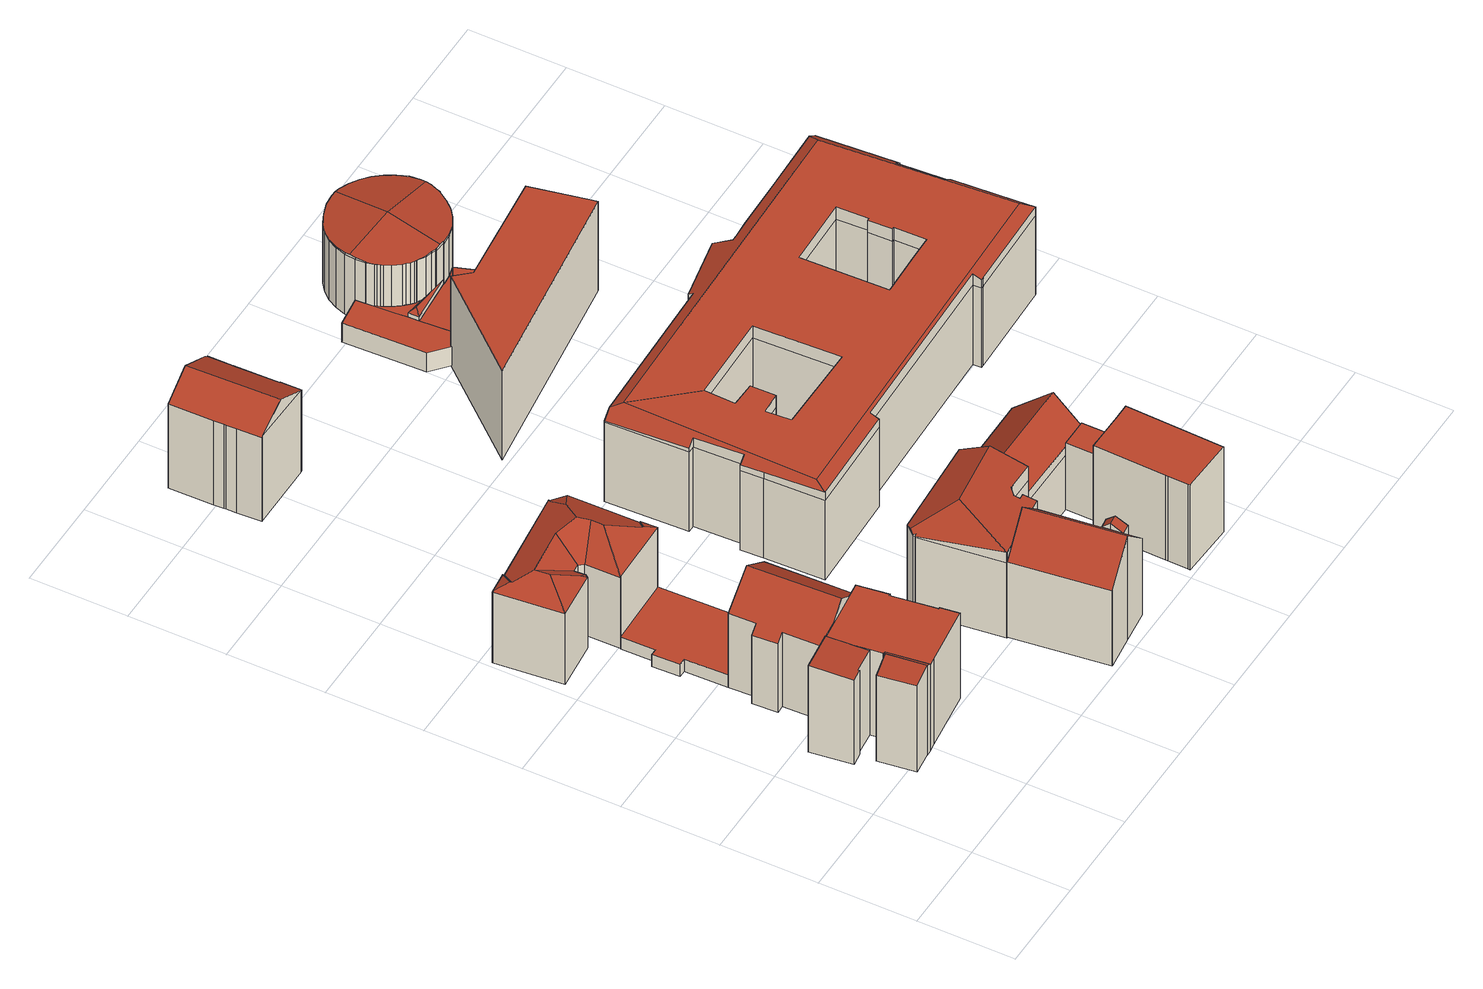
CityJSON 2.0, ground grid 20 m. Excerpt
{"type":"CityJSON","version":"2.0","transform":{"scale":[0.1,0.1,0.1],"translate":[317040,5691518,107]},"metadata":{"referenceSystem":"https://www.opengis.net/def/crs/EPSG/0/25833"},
"CityObjects":{
"building1":{"type":"Building","attributes":{"Dachtyp_tdc":"tdcPolyFlatRoof","Gemeindeschluessel":14713000,"Dachneigung":10.66,"QualitaetDacherkennung":52,"Geometrietyp2DReferenz":"3000","function":"31001_9998","roofType":"2100","measuredHeight":22.05},"geometry":[{"type":"MultiSurface","lod":"2","boundaries":[[[0,1,2,3]],[[1,4,5,2]],[[4,6,7,5]],[[6,0,3,7]],[[6,4,1,0]],[[3,2,5,7]]],"semantics":{"surfaces":[{"type":"WallSurface"},{"type":"RoofSurface"},{"type":"GroundSurface"}],"values":[0,0,0,0,1,2]}}]},
"building2":{"type":"Building","attributes":{"Gemeindeschluessel":14713000,"Geometrietyp2DReferenz":"3000","function":"31001_9998","roofType":"9999"},"children":["building2-1","building2-2","building2-3"]},
"building2-1":{"type":"BuildingPart","attributes":{"Dachtyp_tdc":"tdcPolyFlatRoof","Dachneigung":30.08,"QualitaetDacherkennung":76,"Geometrietyp2DReferenz":"3000","roofType":"2100","measuredHeight":22.09},"parents":["building2"],"geometry":[{"type":"MultiSurface","lod":"2","boundaries":[[[8,9,10,11]],[[9,12,13,14,10]],[[15,16,17,18,19]],[[16,8,11,17]],[[16,15,12,9,8]],[[11,10,14,18,17]],[[19,13,12,15]],[[19,18,14,13]]],"semantics":{"surfaces":[{"type":"WallSurface"},{"type":"RoofSurface"},{"type":"GroundSurface"},{"type":"ClosureSurface"}],"values":[0,0,0,0,1,2,0,3]}}]},
"building2-2":{"type":"BuildingPart","attributes":{"Dachtyp_tdc":"tdcPolyFlatRoof","Dachneigung":0,"QualitaetDacherkennung":62,"Geometrietyp2DReferenz":"3000","roofType":"1000","measuredHeight":21},"parents":["building2"],"geometry":[{"type":"MultiSurface","lod":"2","boundaries":[[[20,19,18,21]],[[13,22,23,24,14]],[[25,26,27,28]],[[26,29,30,27]],[[29,31,32,30]],[[31,33,34,32]],[[33,35,36,34]],[[35,37,38,36]],[[37,39,40,38]],[[39,20,21,40]],[[39,37,35,33,31,29,26,25,41,22,13,19,20]],[[21,18,14,24,28,27,30,32,34,36,38,40]],[[14,18,19,13]],[[41,23,22]],[[28,24,23,41,25]]],"semantics":{"surfaces":[{"type":"WallSurface"},{"type":"RoofSurface"},{"type":"GroundSurface"},{"type":"ClosureSurface"}],"values":[0,0,0,0,0,0,0,0,0,0,1,2,3,0,3]}}]},
"building2-3":{"type":"BuildingPart","attributes":{"Dachtyp_tdc":"tdcPolyFlatRoof","Dachneigung":3.44,"QualitaetDacherkennung":48,"Geometrietyp2DReferenz":"3000","roofType":"2100","measuredHeight":21.31},"parents":["building2"],"geometry":[{"type":"MultiSurface","lod":"2","boundaries":[[[23,42,43,24]],[[42,44,45,43]],[[44,46,47,45]],[[46,48,49,47]],[[48,50,25,28,49]],[[50,48,46,44,42,23,41]],[[24,43,45,47,49,28]],[[41,25,50]],[[23,24,28,25,41]]],"semantics":{"surfaces":[{"type":"WallSurface"},{"type":"RoofSurface"},{"type":"GroundSurface"},{"type":"ClosureSurface"}],"values":[0,0,0,0,0,1,2,0,3]}}]},
"building3":{"type":"Building","attributes":{"Dachtyp_tdc":"tdcFreeFormRoof","Gemeindeschluessel":14713000,"Dachneigung":37.5,"QualitaetDacherkennung":64,"Geometrietyp2DReferenz":"3000","function":"31001_9998","roofType":"5000","measuredHeight":23.76},"geometry":[{"type":"MultiSurface","lod":"2","boundaries":[[[51,52,53,54]],[[52,55,30,53]],[[55,56,27,30]],[[56,57,58,27]],[[57,59,60,58]],[[59,61,62,60]],[[61,63,64,62]],[[63,51,54,64]],[[65,55,52,66]],[[57,56,65,66,51,63,61,59]],[[56,55,65]],[[52,51,66]],[[54,53,30,27,58,60,62,64]]],"semantics":{"surfaces":[{"type":"WallSurface"},{"type":"RoofSurface"},{"type":"GroundSurface"}],"values":[0,0,0,0,0,0,0,0,1,1,0,0,2]}}]},
"building4":{"type":"Building","attributes":{"Dachtyp_tdc":"tdcFreeFormRoof","Gemeindeschluessel":14713000,"Dachneigung":28.34,"QualitaetDacherkennung":16,"Geometrietyp2DReferenz":"3000","function":"31001_9998","roofType":"5000","measuredHeight":21.63},"geometry":[{"type":"MultiSurface","lod":"2","boundaries":[[[67,68,69,70]],[[71,67,70,72]],[[73,74,75,76,71,72,77]],[[78,73,77,79]],[[78,79,80]],[[81,82,83,84,85,86,87,88,89,90,91,92,93,94,95,96,97,98,99]],[[79,77,82,81]],[[77,72,83,82]],[[72,70,84,83]],[[70,69,85,84]],[[69,100,86,85]],[[100,101,87,86]],[[101,102,88,87]],[[102,103,89,88]],[[103,104,90,89]],[[104,105,91,90]],[[105,106,92,91]],[[106,107,93,92]],[[107,108,94,93]],[[108,109,95,94]],[[109,110,96,95]],[[110,111,97,96]],[[111,112,98,97]],[[112,80,99,98]],[[80,79,81,99]],[[113,114,115,74,73,78,80,112]],[[116,113,112,111]],[[117,116,111,110]],[[117,110,109]],[[118,114,113,116,117,109,108]],[[119,118,108,107]],[[119,107,106]],[[114,118,119,106,105]],[[115,114,105,104]],[[75,74,115,104,103]],[[120,76,75,103,102]],[[120,102,101]],[[68,67,71,76,120,101,100]],[[68,100,69]]],"semantics":{"surfaces":[{"type":"RoofSurface"},{"type":"GroundSurface"},{"type":"WallSurface"}],"values":[0,0,0,0,0,1,2,2,2,2,2,2,2,2,2,2,2,2,2,2,2,2,2,2,2,0,0,0,0,0,0,0,0,0,0,0,0,0,0]}}]},
"building5":{"type":"Building","attributes":{"Dachtyp_tdc":"tdcPolyFlatRoof","Gemeindeschluessel":14713000,"Dachneigung":0,"QualitaetDacherkennung":0,"Geometrietyp2DReferenz":"3000","BezugspunktDach":"2000","function":"31001_9998","measuredHeight":3},"geometry":[{"type":"MultiSurface","lod":"2","boundaries":[[[121,122,123,124,125,126,127,128,129]],[[129,128,130,131]],[[128,127,53,130]],[[127,126,54,53]],[[126,125,132,54]],[[125,124,133,132]],[[124,123,134,133]],[[123,122,135,134]],[[122,121,136,135]],[[121,129,131,136]],[[131,130,53,54,132,133,134,135,136]]],"semantics":{"surfaces":[{"type":"RoofSurface"},{"type":"WallSurface"},{"type":"GroundSurface"}],"values":[0,1,1,1,1,1,1,1,1,1,2]}}]},
"building6":{"type":"Building","attributes":{"Gemeindeschluessel":14713000,"Geometrietyp2DReferenz":"3000","function":"31001_9998","roofType":"9999"},"children":["building6-1","building6-2"]},
"building6-1":{"type":"BuildingPart","attributes":{"Dachtyp_tdc":"tdcGableRoof","Dachneigung":44.46,"QualitaetDacherkennung":80,"Geometrietyp2DReferenz":"3000","roofType":"3100","measuredHeight":25.55},"parents":["building6"],"geometry":[{"type":"MultiSurface","lod":"2","boundaries":[[[137,138,139,140]],[[138,141,142,139]],[[141,143,144,142]],[[143,145,146,144]],[[145,147,148,146]],[[147,149,150,148]],[[149,151,152,150]],[[151,153,154,152]],[[153,155,156,154]],[[155,157,158,156]],[[157,159,160,158]],[[153,151,149,147,145,143,141]],[[141,138,137,161,159,157,155,153]],[[160,162,140,139,142,144,146,148,150,152,154,156,158]],[[140,162,161,137]],[[162,160,159,161]]],"semantics":{"surfaces":[{"type":"WallSurface"},{"type":"RoofSurface"},{"type":"GroundSurface"},{"type":"ClosureSurface"}],"values":[0,0,0,0,0,0,0,0,0,0,0,1,1,2,3,3]}}]},
"building6-2":{"type":"BuildingPart","attributes":{"Dachtyp_tdc":"tdcGableRoof","Dachneigung":32.31,"QualitaetDacherkennung":48,"Geometrietyp2DReferenz":"3000","roofType":"3100","measuredHeight":20.27},"parents":["building6"],"geometry":[{"type":"MultiSurface","lod":"2","boundaries":[[[163,164,160,159]],[[163,165,166,164]],[[165,167,168,166]],[[167,137,140,168]],[[165,163,159,169]],[[169,137,167,165]],[[162,160,164,166,168,140]],[[161,137,169]],[[162,140,137,161]],[[159,161,169]],[[162,161,159,160]]],"semantics":{"surfaces":[{"type":"WallSurface"},{"type":"RoofSurface"},{"type":"GroundSurface"},{"type":"ClosureSurface"}],"values":[0,0,0,0,1,1,2,0,3,0,3]}}]},
"building7":{"type":"Building","attributes":{"Dachtyp_tdc":"tdcFreeFormRoof","Gemeindeschluessel":14713000,"Dachneigung":28.91,"QualitaetDacherkennung":77,"Geometrietyp2DReferenz":"3000","function":"31001_9998","roofType":"5000","measuredHeight":24.29},"geometry":[{"type":"MultiSurface","lod":"2","boundaries":[[[170,171,172,173]],[[171,174,175,172]],[[174,176,177,175]],[[176,178,179,177]],[[178,180,181,179]],[[180,182,183,181]],[[182,184,185,183]],[[184,186,187,185]],[[186,188,189,187]],[[188,190,191,189]],[[190,192,193,191]],[[192,194,195,193]],[[194,196,197,195]],[[196,198,199,197]],[[198,200,201,199]],[[200,170,173,201]],[[188,186,184,182,180,178,176,174,171,202,203]],[[190,203,202,170,200,198,196,194,192]],[[190,188,203]],[[171,170,202]],[[173,172,175,177,179,181,183,185,187,189,191,193,195,197,199,201]]],"semantics":{"surfaces":[{"type":"WallSurface"},{"type":"RoofSurface"},{"type":"GroundSurface"}],"values":[0,0,0,0,0,0,0,0,0,0,0,0,0,0,0,0,1,1,0,0,2]}}]},
"building8":{"type":"Building","attributes":{"Dachtyp_tdc":"tdcFreeFormRoof","Gemeindeschluessel":14713000,"Dachneigung":10.81,"QualitaetDacherkennung":23,"Geometrietyp2DReferenz":"3000","function":"31001_9998","roofType":"5000","measuredHeight":23.41},"geometry":[{"type":"MultiSurface","lod":"2","boundaries":[[[204,205,206,207]],[[205,208,209,206]],[[208,210,211,209]],[[210,212,213,211]],[[212,214,215,213]],[[214,216,217,215]],[[216,218,219,217]],[[218,220,221,219]],[[220,222,223,221]],[[222,224,225,223]],[[224,226,227,225]],[[226,228,229,227]],[[228,230,231,229]],[[230,232,233,231]],[[232,234,235,233]],[[234,236,237,235]],[[236,238,239,237]],[[238,204,207,239]],[[240,241,242,243,244,245,246,247]],[[248,249,250,251,252,253,254,255,256,245,244,257,258]],[[259,236,246,245,256]],[[238,259,256,255,204]],[[236,259,238]],[[218,248,258,220]],[[220,258,257,222]],[[222,257,244,224]],[[224,244,243,226]],[[204,255,254,205]],[[205,254,253,208]],[[208,253,252,210]],[[210,252,251,212]],[[212,251,250,214]],[[214,250,249,216]],[[216,249,248,218]],[[234,247,246,236]],[[232,240,247,234]],[[226,243,242,228]],[[228,242,241,230]],[[230,241,240,232]],[[207,206,209,211,213,215,217,219,221,223,225,227,229,231,233,235,237,239]]],"semantics":{"surfaces":[{"type":"WallSurface"},{"type":"RoofSurface"},{"type":"GroundSurface"}],"values":[0,0,0,0,0,0,0,0,0,0,0,0,0,0,0,0,0,0,1,1,1,0,0,0,0,0,0,0,0,0,0,0,0,0,0,0,0,0,0,2]}}]},
"building9":{"type":"Building","attributes":{"name":"Synagoge","Gemeindeschluessel":14713000,"Geometrietyp2DReferenz":"3000","function":"31001_3045","roofType":"9999"},"children":["building9-1","building9-2"]},
"building9-1":{"type":"BuildingPart","attributes":{"Dachtyp_tdc":"tdcPolyFlatRoof","Dachneigung":0,"QualitaetDacherkennung":68,"Geometrietyp2DReferenz":"3000","roofType":"1000","measuredHeight":16.34},"parents":["building9"],"geometry":[{"type":"MultiSurface","lod":"2","boundaries":[[[260,261,262,263,264,265]],[[261,266,267,262]],[[266,268,269,270,271,267]],[[268,266,261,260]],[[263,262,267,271]],[[265,269,268,260]],[[264,263,271,270]],[[264,270,269,265]]],"semantics":{"surfaces":[{"type":"WallSurface"},{"type":"RoofSurface"},{"type":"GroundSurface"},{"type":"ClosureSurface"}],"values":[0,0,0,1,2,0,3,3]}}]},
"building9-2":{"type":"BuildingPart","attributes":{"Dachtyp_tdc":"tdcGableRoof","Dachneigung":43.38,"QualitaetDacherkennung":47,"Geometrietyp2DReferenz":"3000","roofType":"3100","measuredHeight":21.18},"parents":["building9"],"geometry":[{"type":"MultiSurface","lod":"2","boundaries":[[[270,272,273,271]],[[272,274,275,273]],[[274,276,277,275]],[[276,264,263,277]],[[269,265,278,279,280]],[[274,279,278,276]],[[272,280,279,274]],[[270,269,280,272]],[[276,278,265,264]],[[271,273,275,277,263]],[[271,263,264,270]],[[264,265,269,270]]],"semantics":{"surfaces":[{"type":"WallSurface"},{"type":"RoofSurface"},{"type":"GroundSurface"},{"type":"ClosureSurface"}],"values":[0,0,0,0,1,1,0,0,0,2,3,3]}}]},
"building10":{"type":"Building","attributes":{"Dachtyp_tdc":"tdcPolyFlatRoof","Gemeindeschluessel":14713000,"Dachneigung":0,"QualitaetDacherkennung":43,"Geometrietyp2DReferenz":"3000","function":"31001_9998","roofType":"1000","measuredHeight":20.92},"geometry":[{"type":"MultiSurface","lod":"2","boundaries":[[[281,282,283,284]],[[282,285,286,283]],[[285,287,288,286]],[[287,289,290,288]],[[289,291,292,290]],[[291,293,294,292]],[[293,295,296,294]],[[295,297,298,296]],[[297,281,284,298]],[[297,295,293,291,289,287,285,282,281]],[[284,283,286,288,290,292,294,296,298]]],"semantics":{"surfaces":[{"type":"WallSurface"},{"type":"RoofSurface"},{"type":"GroundSurface"}],"values":[0,0,0,0,0,0,0,0,0,1,2]}}]},
"building11":{"type":"Building","attributes":{"Gemeindeschluessel":14713000,"Dachneigung":90,"Dachorientierung":0,"MittlereTraufHoehe":129.9,"QualitaetDacherkennung":85,"ObjektHoehe":21.95,"BodenHoehe":107.95,"Geometrietyp2DReferenz":"3000","AbsoluteHoehe":129.9,"Dachflaeche":532.67,"function":"31001_9998","roofType":"1000","measuredHeight":21.95,"storeysAboveGround":7},"geometry":[{"type":"MultiSurface","lod":"2","boundaries":[[[299,300,301,302]],[[300,303,304,301]],[[303,305,306,304]],[[305,307,308,306]],[[307,309,310,308]],[[309,299,302,310]],[[309,307,305,303,300,299]],[[302,301,304,306,308,310]]],"semantics":{"surfaces":[{"type":"WallSurface"},{"type":"RoofSurface"},{"type":"GroundSurface"}],"values":[0,0,0,0,0,0,1,2]}}]},
"building12":{"type":"Building","attributes":{"Dachtyp_tdc":"tdcFreeFormRoof","Gemeindeschluessel":14713000,"Dachneigung":0.035,"QualitaetDacherkennung":27,"Geometrietyp2DReferenz":"3000","function":"31001_9998","roofType":"5000","measuredHeight":22.64},"geometry":[{"type":"MultiSurface","lod":"2","boundaries":[[[311,312,313,314]],[[315,316,317,312,311]],[[314,313,318,319]],[[319,318,320,321]],[[321,320,322,323]],[[323,322,324,325]],[[325,324,326,327]],[[328,329,330,331]],[[332,329,328]],[[331,330,333,334]],[[334,333,316,315]],[[335,336,337,338]],[[338,337,339,340]],[[340,339,332]],[[341,342,343,344]],[[345,346,342,341]],[[344,343,347,348]],[[348,347,336,335]],[[349,350,351,352]],[[353,354,350,349]],[[352,351,346,345]],[[327,326,355,356]],[[356,355,357,358]],[[358,357,359,360]],[[360,359,361,362]],[[362,361,363,364]],[[364,363,354,353]],[[365,366,367,368,369,370,371,372,373,374,375,376,377,378,379,380,381,382,383,384,385,386,387,388,389,390,391],[392,393,394,395,396,397,398,399,400],[401,402,403,404,405,406,407,408]],[[328,331,366,365]],[[331,334,367,366]],[[334,315,368,367]],[[315,311,369,368]],[[311,314,370,369]],[[314,319,371,370]],[[319,321,372,371]],[[321,323,373,372]],[[323,325,374,373]],[[325,327,375,374]],[[327,356,376,375]],[[356,358,377,376]],[[358,360,378,377]],[[360,362,379,378]],[[362,364,380,379]],[[364,353,381,380]],[[353,349,382,381]],[[349,352,383,382]],[[352,345,384,383]],[[345,341,385,384]],[[341,344,386,385]],[[344,348,387,386]],[[348,335,388,387]],[[409,410,402,401]],[[410,411,403,402]],[[411,412,404,403]],[[412,413,405,404]],[[413,414,406,405]],[[414,415,407,406]],[[416,417,393,392]],[[417,418,394,393]],[[418,419,395,394]],[[419,420,396,395]],[[420,421,397,396]],[[421,422,398,397]],[[422,423,399,398]],[[423,424,400,399]],[[424,416,392,400]],[[415,425,408,407]],[[425,409,401,408]],[[335,338,389,388]],[[338,340,390,389]],[[340,332,391,390]],[[332,328,365,391]],[[354,363,361,359,357,355,326,426,427]],[[346,351,350,354,427,428,336,347,343,342]],[[339,337,336,428,429,317,316,333,330,329,332]],[[324,322,320,318,313,312,317,429,426,326]],[[428,430,431,432,433,434,435,436,437,430,428,427,426,429],[438,439,440,441,442,443,444,445,446]],[[409,430,437,410]],[[410,437,436,411]],[[411,436,435,412]],[[412,435,434,413]],[[413,434,433,414]],[[414,433,432,415]],[[416,438,446,417]],[[417,446,445,418]],[[418,445,444,419]],[[419,444,443,420]],[[420,443,442,421]],[[421,442,441,422]],[[422,441,440,423]],[[423,440,439,424]],[[424,439,438,416]],[[415,432,431,425]],[[425,431,430,409]],[[409,430,428,447]],[[447,428,336,335]]],"semantics":{"surfaces":[{"type":"WallSurface"},{"type":"GroundSurface"},{"type":"RoofSurface"},{"type":"ClosureSurface"}],"values":[0,0,0,0,0,0,0,0,0,0,0,0,0,0,0,0,0,0,0,0,0,0,0,0,0,0,0,1,0,0,0,0,0,0,0,0,0,0,0,0,0,0,0,0,0,0,0,0,0,0,0,0,0,0,0,0,0,0,0,0,0,0,0,0,0,0,0,0,0,0,0,0,2,2,2,2,2,0,0,0,0,0,0,0,0,0,0,0,0,0,0,0,0,0,3,3]}}]},
"building13":{"type":"Building","attributes":{"Gemeindeschluessel":14713000,"Geometrietyp2DReferenz":"3000","function":"31001_9998","roofType":"9999"},"children":["building13-1","building13-2","building13-3","building13-4"]},
"building13-1":{"type":"BuildingPart","attributes":{"Dachtyp_tdc":"tdcPolyFlatRoof","Dachneigung":0,"QualitaetDacherkennung":61,"Geometrietyp2DReferenz":"3000","roofType":"1000","measuredHeight":4.68},"parents":["building13"],"geometry":[{"type":"MultiSurface","lod":"2","boundaries":[[[448,449,450,451]],[[449,452,453,454,450]],[[452,449,448,455,456,457,458,459]],[[460,461,462,463,451,450,454]],[[456,455,463,462]],[[455,448,451,463]],[[459,453,452]],[[460,454,453,459,458]],[[461,460,458,457]],[[457,456,462,461]]],"semantics":{"surfaces":[{"type":"WallSurface"},{"type":"RoofSurface"},{"type":"GroundSurface"},{"type":"ClosureSurface"}],"values":[0,0,1,2,0,0,0,3,3,3]}}]},
"building13-2":{"type":"BuildingPart","attributes":{"Dachtyp_tdc":"tdcFreeFormRoof","Dachneigung":47.04,"QualitaetDacherkennung":5,"Geometrietyp2DReferenz":"3000","roofType":"5000","measuredHeight":6.73},"parents":["building13"],"geometry":[{"type":"MultiSurface","lod":"2","boundaries":[[[464,465,466,467,468]],[[465,469,470,466]],[[469,471,472,473,470]],[[474,475,476]],[[474,476,471]],[[471,469,465,464,475,474]],[[461,460,467,466,470,473]],[[457,476,475,458]],[[458,460,461,457]],[[468,458,475,464]],[[468,467,460,458]],[[472,471,476,457]],[[457,461,473,472]]],"semantics":{"surfaces":[{"type":"WallSurface"},{"type":"RoofSurface"},{"type":"GroundSurface"},{"type":"ClosureSurface"}],"values":[0,0,0,1,1,1,2,0,3,0,3,0,3]}}]},
"building13-3":{"type":"BuildingPart","attributes":{"Dachtyp_tdc":"tdcPolyFlatRoof","Dachneigung":2.93,"QualitaetDacherkennung":55,"Geometrietyp2DReferenz":"3000","roofType":"2100","measuredHeight":4.75},"parents":["building13"],"geometry":[{"type":"MultiSurface","lod":"2","boundaries":[[[477,478,479,480]],[[478,481,482,479]],[[481,483,484,482]],[[483,485,486,484]],[[485,487,488,486]],[[487,489,490,488]],[[489,491,492,490]],[[491,468,467,492]],[[453,493,494,454]],[[493,495,496,494]],[[495,497,498,496]],[[497,499,500,498]],[[499,501,502,500]],[[501,503,504,502]],[[503,477,480,504]],[[503,501,499,497,495,493,453,459,458,468,491,489,487,485,483,481,478,477]],[[480,479,482,484,486,488,490,492,467,460,454,494,496,498,500,502,504]],[[460,467,468,458]],[[453,454,460,458,459]]],"semantics":{"surfaces":[{"type":"WallSurface"},{"type":"RoofSurface"},{"type":"GroundSurface"},{"type":"ClosureSurface"}],"values":[0,0,0,0,0,0,0,0,0,0,0,0,0,0,0,1,2,3,3]}}]},
"building13-4":{"type":"BuildingPart","attributes":{"Dachtyp_tdc":"tdcPolyFlatRoof","Dachneigung":0,"QualitaetDacherkennung":70,"Geometrietyp2DReferenz":"3000","roofType":"1000","measuredHeight":4.68},"parents":["building13"],"geometry":[{"type":"MultiSurface","lod":"2","boundaries":[[[505,456,462,506]],[[472,507,508,473]],[[507,509,510,508]],[[509,511,512,510]],[[511,513,514,512]],[[513,515,516,514]],[[515,517,518,516]],[[517,505,506,518]],[[517,515,513,511,509,507,472,457,456,505]],[[506,462,461,473,508,510,512,514,516,518]],[[456,457,461,462]],[[473,461,457,472]]],"semantics":{"surfaces":[{"type":"WallSurface"},{"type":"RoofSurface"},{"type":"GroundSurface"},{"type":"ClosureSurface"}],"values":[0,0,0,0,0,0,0,0,1,2,3,3]}}]},
"building14":{"type":"Building","attributes":{"Dachtyp_tdc":"tdcFreeFormRoof","Gemeindeschluessel":14713000,"Dachneigung":10.02,"QualitaetDacherkennung":26,"Geometrietyp2DReferenz":"3000","function":"31001_9998","roofType":"5000","measuredHeight":16.79},"geometry":[{"type":"MultiSurface","lod":"2","boundaries":[[[519,520,521]],[[521,520,522,523]],[[523,522,524,525]],[[525,524,526,527]],[[527,526,528,529]],[[529,528,530,531,532]],[[533,534,535,536]],[[537,538,534,533]],[[539,540,541,542]],[[543,544,545,540,539]],[[542,541,546,547]],[[547,546,548]],[[549,550,551]],[[551,550,552,553]],[[553,552,538,537]],[[554,555,556]],[[557,558,555,554]],[[559,560,561]],[[561,560,562,563]],[[563,562,544,543]],[[564,565,566,567]],[[532,531,565,564]],[[527,529,473,508]],[[529,532,470,473]],[[532,564,466,470]],[[564,567,467,466]],[[567,568,492,467]],[[568,569,490,492]],[[569,570,488,490]],[[570,571,486,488]],[[571,572,484,486]],[[572,573,482,484]],[[573,574,479,482]],[[574,575,480,479]],[[575,576,504,480]],[[576,577,502,504]],[[577,578,500,502]],[[578,579,498,500]],[[579,580,496,498]],[[580,581,494,496]],[[581,582,454,494]],[[582,583,450,454]],[[583,584,585,450]],[[584,557,586,585]],[[557,554,587,586]],[[554,556,588,587]],[[556,559,589,588]],[[559,561,590,589]],[[561,563,591,590]],[[563,543,592,591]],[[543,539,593,592]],[[539,542,594,593]],[[542,547,595,594]],[[547,548,596,595]],[[548,549,597,596]],[[549,551,598,597]],[[551,553,599,598]],[[553,537,600,599]],[[537,533,601,600]],[[533,536,602,601]],[[536,603,604,602]],[[603,605,606,604]],[[605,607,608,606]],[[607,609,610,608]],[[609,611,612,610]],[[611,613,614,612]],[[567,566,615,568]],[[568,615,616,569]],[[569,616,617,570]],[[570,617,618,571]],[[571,618,619,572]],[[572,619,573]],[[584,620,558,557]],[[583,621,622,620,584]],[[577,623,578]],[[578,623,624,579]],[[580,625,626,581]],[[579,624,625,580]],[[581,626,627,582]],[[582,627,621,583]],[[508,473,470,466,467,492,490,488,486,484,482,479,480,504,502,500,498,496,494,454,450,585,586,587,588,589,590,591,592,593,594,595,596,597,598,599,600,601,602,604,606,608,610,612,614,628,514,512,510]],[[613,519,628,614]],[[519,521,514,628]],[[521,523,512,514]],[[523,525,510,512]],[[525,527,508,510]],[[531,530,629,622,621,627,626,625,624,623,577,576,575,574,573,619,618,617,616,615,566,565]],[[629,545,544,562,560,559,556,555,558,620,622]],[[534,538,552,550,549,548,546,541,540,545,629]],[[535,534,629,530,528,526,524,522,520,519,613,630,631,632,633,634]],[[603,634,633,605]],[[536,535,634,603]],[[605,633,632,607]],[[607,632,631,609]],[[609,631,630,611]],[[611,630,613]]],"semantics":{"surfaces":[{"type":"WallSurface"},{"type":"GroundSurface"},{"type":"RoofSurface"}],"values":[0,0,0,0,0,0,0,0,0,0,0,0,0,0,0,0,0,0,0,0,0,0,0,0,0,0,0,0,0,0,0,0,0,0,0,0,0,0,0,0,0,0,0,0,0,0,0,0,0,0,0,0,0,0,0,0,0,0,0,0,0,0,0,0,0,0,0,0,0,0,0,0,0,0,0,0,0,0,0,0,1,0,0,0,0,0,2,2,2,2,0,0,0,0,0,0]}}]}
},
"vertices":[
[175,187,230],[128,181,221],[128,181,9],[175,187,9],[117,258,220],[117,258,9],[165,267,230],[165,267,9],
[165,267,228],[167,272,226],[167,272,7],[165,267,7],[176,273,222],[176,273,217],[176,273,7],[187,188,222],[175,187,228],[175,187,7],[187,188,7],[187,188,217],
[205,191,217],[205,191,7],[172,302,217],[172,302,215],[172,302,7],[161,386,217],[163,386,217],[163,386,7],[161,386,7],[304,404,217],[304,404,7],[313,339,217],[313,339,7],[310,339,217],[310,339,7],[323,246,217],[323,246,7],[326,246,217],[326,246,7],[331,207,217],[331,207,7],[168,334,217],
[119,296,215],[119,296,7],[119,293,215],[119,293,7],[92,289,215],[92,289,7],[81,376,220],[81,376,7],[161,386,220],
[156,580,189],[298,586,194],[298,586,7],[156,580,7],[304,404,194],[163,386,189],[160,473,189],[160,473,7],[143,472,176],[143,472,7],[140,524,175],[140,524,7],[158,525,189],[158,525,7],[236,395,245],[228,583,245],
[274,817,192],[292,800,183],[293,799,182],[292,834,182],[271,817,192],[289,834,182],[245,958,205],[209,917,224],[218,893,220],[218,867,220],[287,979,182],[256,997,185],[261,1000,182],[261,1003,182],[261,1000,8],[287,979,8],[289,834,8],[292,834,8],[293,799,8],[292,799,8],[151,795,8],[149,794,8],[148,867,8],[140,876,8],[124,875,8],[126,853,8],[121,846,8],[21,836,8],[7,974,8],[7,976,8],[55,981,8],[55,978,8],[261,1003,8],[292,799,182],[151,795,182],[149,794,182],[148,867,182],[140,876,182],[124,875,182],[126,853,182],[121,846,182],[21,836,182],[7,974,182],[7,976,182],[55,981,182],[55,978,182],[34,950,195],[66,924,211],[165,935,212],[33,954,195],[9,975,183],[69,894,211],[115,856,187],[151,796,183],
[149,794,37],[150,724,37],[136,724,37],[138,668,37],[153,668,37],[156,580,37],[298,586,37],[292,799,37],[151,795,37],[292,799,7],[151,795,7],[153,668,7],[138,668,7],[136,724,7],[150,724,7],[149,794,7],
[669,63,196],[673,28,196],[673,28,8],[669,63,8],[605,20,264],[605,20,8],[535,11,195],[535,11,8],[533,11,193],[533,11,8],[507,210,193],[507,210,8],[508,210,194],[508,210,8],[509,210,195],[509,210,8],[579,219,264],[579,219,8],[648,227,196],[648,227,8],[663,105,196],[663,105,8],[664,105,196],[664,105,8],[666,88,196],[666,88,8],
[685,108,196],[685,108,8],[687,90,211],[687,90,8],[690,66,196],[690,66,8],[666,88,211],
[115,1693,218],[259,1698,211],[259,1698,10],[115,1693,10],[259,1695,211],[259,1695,10],[262,1695,210],[262,1695,10],[263,1644,210],[263,1644,10],[262,1643,211],[262,1643,10],[265,1550,211],[265,1550,10],[267,1550,210],[267,1550,10],[268,1507,210],[268,1507,10],[266,1507,211],[266,1507,10],[124,1506,219],[124,1506,10],[121,1506,217],[121,1506,10],[119,1556,217],[119,1556,10],[118,1577,217],[118,1577,10],[118,1581,217],[118,1581,10],[117,1602,217],[117,1602,10],[183,1696,253],[190,1507,253],
[709,279,190],[650,279,190],[650,279,5],[709,279,5],[650,280,190],[650,280,5],[647,280,190],[647,280,5],[633,266,190],[633,266,5],[634,254,190],[634,254,5],[645,255,190],[645,255,5],[648,227,190],[648,227,5],[509,210,190],[509,210,5],[508,210,190],[508,210,5],[507,210,190],[507,210,5],[485,384,190],[485,384,5],[487,384,190],[487,384,5],[489,384,190],[489,384,5],[489,386,190],[489,386,5],[486,388,190],[486,388,5],[507,412,190],[507,412,5],[709,419,190],[709,419,5],[489,386,195],[489,384,195],[487,384,194],[485,384,193],[507,210,216],[564,338,239],[495,398,198],[486,388,194],[648,227,216],[645,255,222],[634,254,222],[633,266,224],[647,280,226],[650,280,226],[650,279,226],[709,279,225],[709,357,239],[508,210,216],[509,210,216],[709,419,201],
[904,279,168],[904,208,168],[904,208,4],[904,279,4],[904,279,138],[904,279,160],[845,209,168],[845,209,4],[845,279,168],[845,279,160],[845,279,138],[845,279,4],
[709,279,138],[709,279,4],[709,419,138],[709,419,4],[904,420,138],[904,420,4],[904,337,216],[709,337,216],[709,279,161],
[816,10,215],[816,14,215],[816,14,6],[816,10,6],[817,55,215],[817,55,6],[817,60,215],[817,60,6],[821,209,215],[821,209,6],[845,209,215],[845,209,6],[904,208,215],[904,208,6],[937,208,215],[937,208,6],[930,5,215],[930,5,6],
[633,1408,229],[661,1377,229],[661,1377,9],[633,1408,9],[898,1403,229],[898,1403,9],[924,1284,229],[924,1284,9],[926,1272,229],[926,1272,9],[466,1211,229],[466,1211,9],
[1285,1031,199],[1285,1031,201],[1290,862,208],[1290,862,199],[1115,1026,199],[1115,1026,218],[1264,1031,218],[1276,862,220],[1276,862,199],[1279,761,224],[1279,761,199],[1294,761,212],[1294,761,199],[1298,633,217],[1298,633,199],[1299,592,219],[1299,592,199],[967,1021,199],[967,1021,218],[978,1021,218],[978,1021,199],[958,1058,199],[1016,1023,218],[1016,1023,199],[487,1005,199],[487,1005,218],[812,1016,218],[812,1016,199],[810,1025,213],[810,1025,199],[488,836,199],[488,836,221],[473,835,208],[473,835,199],[491,734,199],[491,734,225],[467,1004,201],[467,1004,199],[478,687,199],[478,687,214],[476,734,212],[476,734,199],[482,565,199],[482,565,219],[1096,585,219],[1096,585,199],[1090,585,219],[1090,585,199],[1089,603,226],[1089,603,199],[692,590,226],[692,590,199],[692,572,219],[692,572,199],[967,1021,3],[978,1021,3],[1016,1023,3],[1115,1026,3],[1285,1031,3],[1290,862,3],[1276,862,3],[1279,761,3],[1294,761,3],[1298,633,3],[1299,592,3],[1096,585,3],[1090,585,3],[1089,603,3],[692,590,3],[692,572,3],[482,565,3],[478,687,3],[476,734,3],[491,734,3],[488,836,3],[473,835,3],[467,1004,3],[487,1005,3],[812,1016,3],[810,1025,3],[958,1058,3],[980,710,3],[1078,714,3],[1124,715,3],[1122,781,3],[1118,781,3],[1116,831,3],[1121,831,3],[1118,896,3],[974,891,3],[596,873,3],[594,809,3],[646,808,3],[647,756,3],[602,753,3],[606,701,3],[789,701,3],[782,878,3],[596,873,199],[594,809,199],[646,808,199],[647,756,199],[602,753,199],[606,701,199],[789,701,199],[980,710,199],[1078,714,199],[1124,715,199],[1122,781,199],[1118,781,199],[1116,831,199],[1121,831,199],[1118,896,199],[974,891,199],[782,878,199],[1285,616,229],[494,589,229],[500,983,229],[1252,1008,229],[596,873,229],[782,878,229],[789,701,229],[606,701,229],[602,753,229],[647,756,229],[646,808,229],[594,809,229],[980,710,229],[974,891,229],[1118,896,229],[1121,831,229],[1116,831,229],[1118,781,229],[1122,781,229],[1124,715,229],[1078,714,229],[500,983,199],
[589,1604,58],[652,1612,58],[652,1612,11],[589,1604,11],[653,1591,58],[653,1591,56],[653,1591,11],[595,1435,58],[668,1372,58],[660,1487,58],[659,1509,58],[657,1533,58],[659,1509,11],[660,1487,11],[668,1372,11],[595,1435,11],
[740,1498,68],[741,1497,68],[741,1497,11],[740,1498,11],[740,1498,55],[742,1497,68],[742,1497,11],[763,1495,68],[763,1495,58],[763,1495,11],[669,1498,78],[659,1509,68],[660,1487,68],
[682,1532,57],[686,1528,57],[686,1528,11],[682,1532,11],[692,1522,57],[692,1522,11],[698,1517,56],[698,1517,11],[701,1515,56],[701,1515,11],[702,1515,56],[702,1515,11],[719,1505,56],[719,1505,11],[732,1501,56],[732,1501,11],[653,1590,56],[653,1590,11],[657,1575,56],[657,1575,11],[659,1571,56],[659,1571,11],[661,1565,56],[661,1565,11],[663,1560,57],[663,1560,11],[670,1548,57],[670,1548,11],
[832,1389,58],[832,1389,11],[764,1494,58],[764,1494,11],[786,1496,58],[786,1496,11],[787,1496,58],[787,1496,11],[809,1502,58],[809,1502,11],[838,1420,58],[838,1420,11],[829,1417,58],[829,1417,11],
[829,1513,158],[809,1502,159],[809,1502,158],[787,1496,160],[787,1496,158],[786,1496,160],[786,1496,158],[764,1494,163],[764,1494,158],[763,1495,163],[763,1495,158],[753,1496,164],[742,1497,163],[742,1497,158],[881,1596,158],[881,1596,164],[880,1585,163],[880,1585,158],[882,1607,158],[882,1607,163],[792,1722,158],[792,1722,163],[813,1715,161],[813,1715,158],[769,1725,158],[769,1725,163],[781,1724,164],[833,1704,159],[833,1704,158],[850,1690,158],[864,1672,158],[874,1652,159],[874,1652,158],[881,1630,161],[881,1630,158],[672,1676,158],[672,1676,159],[687,1693,158],[661,1656,158],[661,1656,160],[705,1707,158],[725,1717,159],[725,1717,158],[747,1724,161],[747,1724,158],[741,1497,158],[741,1497,163],[740,1498,162],[740,1498,158],[732,1501,158],[719,1505,158],[702,1515,158],[701,1515,158],[698,1517,158],[692,1522,158],[686,1528,158],[682,1532,158],[670,1548,158],[663,1560,158],[661,1565,158],[659,1571,158],[657,1575,158],[653,1590,158],[653,1591,158],[652,1612,158],[654,1635,158],[654,1635,11],[661,1656,11],[672,1676,11],[687,1693,11],[705,1707,11],[725,1717,11],[747,1724,11],[769,1725,11],[792,1722,11],[813,1715,11],[833,1704,11],[850,1690,11],[864,1672,11],[874,1652,11],[881,1630,11],[882,1607,11],[881,1596,11],[880,1585,11],[879,1583,158],[879,1583,11],[876,1573,158],[876,1573,11],[873,1563,158],[873,1563,11],[872,1562,158],[872,1562,11],[861,1544,158],[861,1544,11],[847,1527,158],[847,1527,11],[732,1501,162],[719,1505,160],[702,1515,159],[701,1515,159],[698,1517,159],[654,1635,163],[652,1612,163],[653,1624,164],[661,1565,159],[659,1571,159],[657,1575,159],[653,1590,160],[653,1591,160],[829,1513,11],[766,1610,179],[861,1544,159],[872,1562,160],[873,1563,161],[876,1573,162],[879,1583,163]
]}
